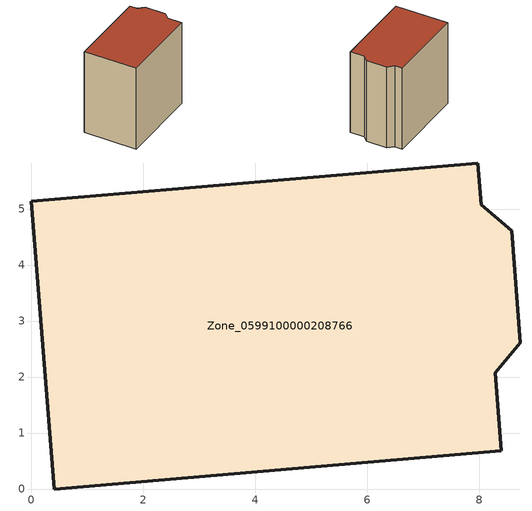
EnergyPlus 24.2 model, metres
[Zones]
Zone_0599100000208766
 floor ground (C_G): 0,5.14 7.98,5.82 8.04,5.07 8.58,4.61 8.74,2.61 8.29,2.07 8.4,0.68 0.41,0 z0
 wall outside (C_F): 0.41,0 8.4,0.68 8.29,2.07 8.74,2.61 8.58,4.61 8.04,5.07 7.98,5.82 0,5.14 0.41,0 z0:8.46
 roof outside (C_R): 7.98,5.82 0,5.14 0.41,0 8.4,0.68 8.29,2.07 8.74,2.61 8.58,4.61 8.04,5.07 z8.46
[BUILDING]
Pand.0599100000208766: North Axis=0; Terrain=City; Loads Convergence Tolerance Value=0.04; Temperature Convergence Tolerance Value=0.4; Solar Distribution=FullExterior; Maximum Number of Warmup Days=25; Minimum Number of Warmup Days=1
[Site:Location]
Rotterdam.The.Hague.AP_ZH_NLD Design_Conditions: Latitude=51.96; Longitude=4.45; Time Zone=1; Elevation=-4.5
[SITE:GROUNDTEMPERATURE:BUILDINGSURFACE]
18, 18, 18, 18, 18, 18, 18, 18, 18, 18, 18, 18
[MATERIAL] Thermal Absorptance=0.9; Solar Absorptance=0.7; Visible Absorptance=0.7
Name | Roughness | Thickness | Conductivity | Density | Specific Heat
G.TI.1946 | MediumSmooth | 0.15 | 1 | 540 | 1210
F.TI.1946 | Rough | 0.3 | 0.857143 | 1920 | 840
R.TI.1946 | MediumRough | 0.2 | 0.1 | 1500 | 1000
[CONSTRUCTION]
C_G: G.TI.1946
C_F: F.TI.1946
C_R: R.TI.1946
[ZONE]
Zone_0599100000208766: Type=1; Multiplier=1; Ceiling Height=Autocalculate; Volume=Autocalculate; Floor Area=autocalculate; Part of Total Floor Area=Yes
[ZONEINFILTRATION:DESIGNFLOWRATE]
Infil_Zone_0599100000208766: Zone or ZoneList or Space or SpaceList=Zone_0599100000208766; Schedule=AlwaysOn; Design Flow Rate Calculation Method=Flow/Area; Flow Rate per Floor Area=0.003; Constant Term Coefficient=1; Temperature Term Coefficient=0; Velocity Term Coefficient=0; Velocity Squared Term Coefficient=0
[HVACTEMPLATE:ZONE:IDEALLOADSAIRSYSTEM]
Zone_0599100000208766: Maximum Heating Supply Air Temperature=50; Minimum Cooling Supply Air Temperature=13; Maximum Heating Supply Air Humidity Ratio=0.0156; Minimum Cooling Supply Air Humidity Ratio=0.0077; Heating Limit=NoLimit; Cooling Limit=NoLimit; Dehumidification Control Type=ConstantSensibleHeatRatio; Cooling Sensible Heat Ratio=0.7; Dehumidification Setpoint=60; Humidification Control Type=None; Humidification Setpoint=30; Outdoor Air Method=None; Outdoor Air Flow Rate per Person=0.00944; Outdoor Air Flow Rate per Zone Floor Area=0; Outdoor Air Flow Rate per Zone=0; Demand Controlled Ventilation Type=None; Outdoor Air Economizer Type=NoEconomizer; Heat Recovery Type=None; Sensible Heat Recovery Effectiveness=0.7; Latent Heat Recovery Effectiveness=0.65
[ZONECONTROL:THERMOSTAT]
ThermostatControl_Zone_0599100000208766: Zone or ZoneList=Zone_0599100000208766; Control Type Schedule=DualSetpointControlType; Control 1=Thermostat_Zone_0599100000208766; Temperature Difference Between Cutout And Setpoint=0
[THERMOSTATSETPOINT:DUALSETPOINT]
Thermostat_Zone_0599100000208766: Heating Setpoint Temperature Schedule=HeatingSetpoint_Zone_0599100000208766; Cooling Setpoint Temperature Schedule=CoolingSetpoint_Zone_0599100000208766
[SCHEDULE:COMPACT]
HeatingSetpoint_Zone_0599100000208766: Through: 12/31, For: AllDays, Until: 24:00, 21
CoolingSetpoint_Zone_0599100000208766: Through: 12/31, For: AllDays, Until: 24:00, 24
DualSetpointControlType: Through: 12/31, For: AllDays, Until: 24:00, 4
AlwaysOn: Through: 12/31, For: AllDays, Until: 24:00, 1
